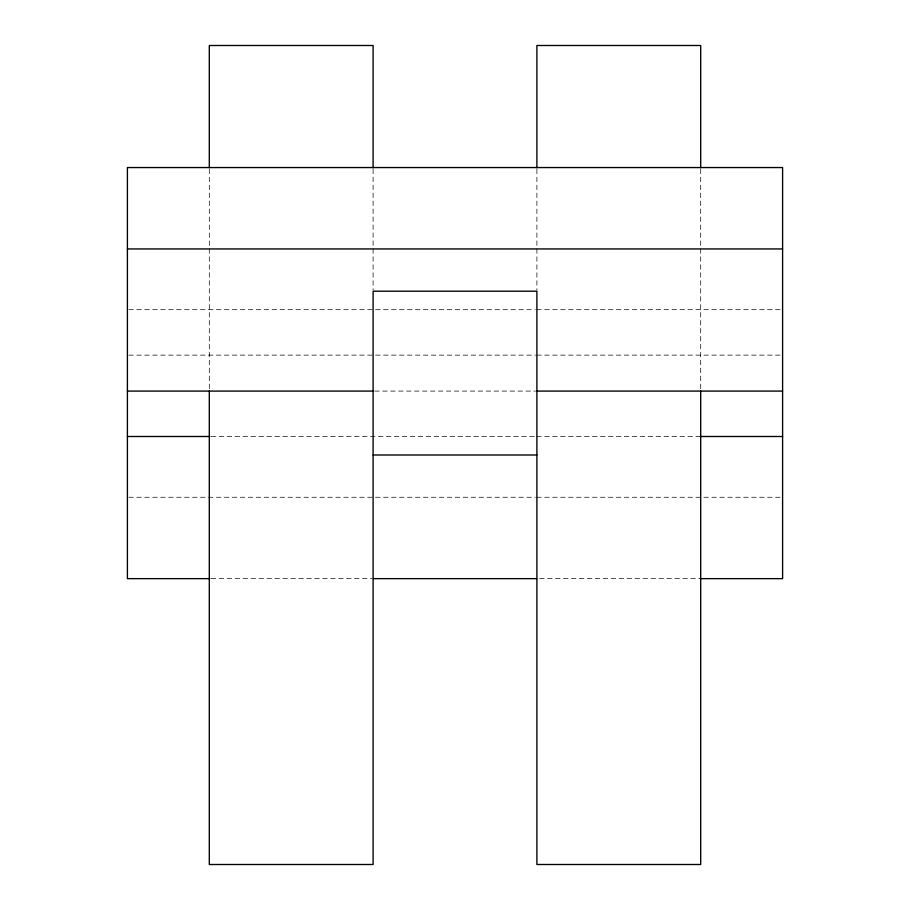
<?xml version="1.0" encoding="UTF-8"?>
<svg xmlns="http://www.w3.org/2000/svg" width="910" height="910" viewBox="0 0 910 910"><rect width="100%" height="100%" fill="white"/><g stroke="black" fill="none" stroke-linecap="round" stroke-linejoin="round"><path stroke-width="0.68" stroke-dasharray="4.55 3.41" d="M128.822 309.696L535.296 309.696M536.718 309.696L781.178 309.696M128.822 355.116L535.49 355.116M536.718 355.116L781.178 355.116M374.704 391.084L535.49 391.084M211.256 436.504L535.296 436.504M536.718 436.504L700.165 436.504M128.822 497.258L535.296 497.258M536.718 497.258L781.178 497.258M211.256 578.646L371.86 578.646M539.562 578.646L700.165 578.646M700.7 169.203L700.7 389.594M536.9 169.203L536.9 290.062M373.1 169.203L373.1 290.062M209.3 169.203L209.3 389.594"/><path stroke-width="1.36" d="M127.4 248.942L782.6 248.942M127.4 391.084L373.282 391.084M536.718 391.084L782.6 391.084M127.4 436.504L209.835 436.504M700.165 436.504L782.6 436.504M373.1 455L536.9 455M209.835 578.646L127.4 578.646L127.4 167.554L782.6 167.554L782.6 578.646L700.165 578.646M373.282 578.646L536.718 578.646M700.7 167.781L700.7 45.5L536.9 45.5L536.9 167.781M700.7 391.016L700.7 864.5L536.9 864.5L536.9 291.2L373.1 291.2L373.1 864.5L209.3 864.5L209.3 391.016M373.1 167.781L373.1 45.5L209.3 45.5L209.3 167.781"/></g></svg>
